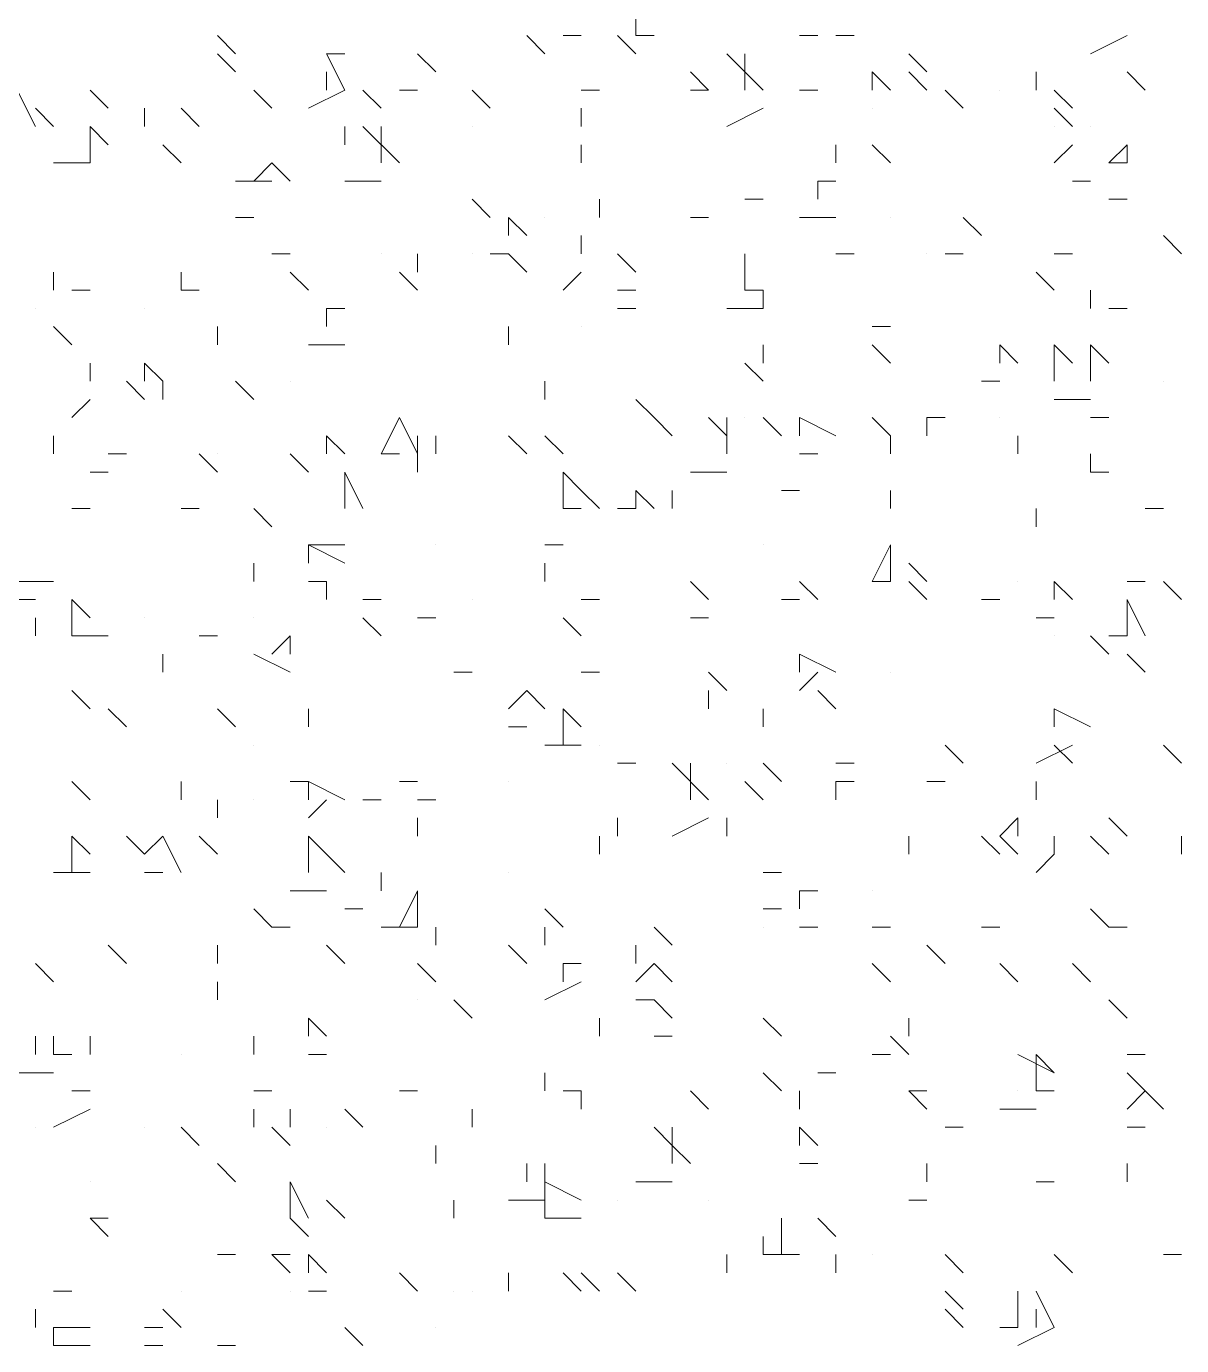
# Model space of a CAD drawing. Header units: millimetres. Extents: x 2928 to 3112, y 1220 to 1280.
# Drawn here: x 3000.4072 to 3000.6188, y 1262.7373 to 1262.9789 of the extents above; entities that cross this region are included whole.
import ezdxf

# ---------------------------------------------------------------- set-up
doc = ezdxf.new("R2010")
doc.units = ezdxf.units.MM

msp = doc.modelspace()

# ---------------------------------------------------------------- linework, layer by layer
at = {"color": 92, "linetype": 'Continuous', "lineweight": 5, "true_color": 0x00b800}
for points in [[(3000.51883, 1262.9806), (3000.51883, 1262.97726), (3000.51883, 1262.97726)], [(3000.4455, 1262.97393), (3000.44216, 1262.97726), (3000.44216, 1262.97726)], [(3000.50216, 1262.97393), (3000.49883, 1262.97726), (3000.49883, 1262.97726)], [(3000.5055, 1262.97726), (3000.50883, 1262.97726), (3000.50883, 1262.97726)], [(3000.5155, 1262.97726), (3000.51883, 1262.97393), (3000.51883, 1262.97393)], [(3000.52216, 1262.97726), (3000.51883, 1262.97726), (3000.51883, 1262.97726)], [(3000.55216, 1262.97726), (3000.54883, 1262.97726), (3000.54883, 1262.97726)], [(3000.55883, 1262.97726), (3000.5555, 1262.97726), (3000.5555, 1262.97726)], [(3000.60216, 1262.97393), (3000.60883, 1262.97726), (3000.60883, 1262.97726)], [(3000.4455, 1262.9706), (3000.44216, 1262.97393), (3000.44216, 1262.97393)], [(3000.46216, 1262.97393), (3000.4655, 1262.96726), (3000.4655, 1262.96726)], [(3000.4655, 1262.97393), (3000.46216, 1262.97393), (3000.46216, 1262.97393)], [(3000.48216, 1262.9706), (3000.47883, 1262.97393), (3000.47883, 1262.97393)], [(3000.5355, 1262.97393), (3000.54216, 1262.96726), (3000.54216, 1262.96726)], [(3000.53883, 1262.97393), (3000.53883, 1262.96726), (3000.53883, 1262.96726)], [(3000.57216, 1262.9706), (3000.56883, 1262.97393), (3000.56883, 1262.97393)], [(3000.46216, 1262.9706), (3000.46216, 1262.96726), (3000.46216, 1262.96726)], [(3000.53216, 1262.96726), (3000.52883, 1262.9706), (3000.52883, 1262.9706)], [(3000.56216, 1262.9706), (3000.5655, 1262.96726), (3000.5655, 1262.96726)], [(3000.56216, 1262.9706), (3000.56216, 1262.96726), (3000.56216, 1262.96726)], [(3000.57216, 1262.96726), (3000.56883, 1262.9706), (3000.56883, 1262.9706)], [(3000.59216, 1262.96726), (3000.59216, 1262.9706), (3000.59216, 1262.9706)], [(3000.61216, 1262.96726), (3000.60883, 1262.9706), (3000.60883, 1262.9706)], [(3000.40549, 1262.96726), (3000.40883, 1262.9606), (3000.40883, 1262.9606)], [(3000.42216, 1262.96393), (3000.41883, 1262.96726), (3000.41883, 1262.96726)], [(3000.45216, 1262.96393), (3000.44883, 1262.96726), (3000.44883, 1262.96726)], [(3000.45883, 1262.96393), (3000.4655, 1262.96726), (3000.4655, 1262.96726)], [(3000.47216, 1262.96393), (3000.46883, 1262.96726), (3000.46883, 1262.96726)], [(3000.47883, 1262.96726), (3000.4755, 1262.96726), (3000.4755, 1262.96726)], [(3000.49216, 1262.96393), (3000.48883, 1262.96726), (3000.48883, 1262.96726)], [(3000.51216, 1262.96726), (3000.50883, 1262.96726), (3000.50883, 1262.96726)], [(3000.53216, 1262.96726), (3000.52883, 1262.96726), (3000.52883, 1262.96726)], [(3000.55216, 1262.96726), (3000.54883, 1262.96726), (3000.54883, 1262.96726)], [(3000.57883, 1262.96393), (3000.5755, 1262.96726), (3000.5755, 1262.96726)], [(3000.59883, 1262.96393), (3000.5955, 1262.96726), (3000.5955, 1262.96726)], [(3000.41216, 1262.9606), (3000.40883, 1262.96393), (3000.40883, 1262.96393)], [(3000.42883, 1262.9606), (3000.42883, 1262.96393), (3000.42883, 1262.96393)], [(3000.43883, 1262.9606), (3000.4355, 1262.96393), (3000.4355, 1262.96393)], [(3000.50883, 1262.9606), (3000.50883, 1262.96393), (3000.50883, 1262.96393)], [(3000.5355, 1262.9606), (3000.54216, 1262.96393), (3000.54216, 1262.96393)], [(3000.5955, 1262.96393), (3000.59883, 1262.9606), (3000.59883, 1262.9606)], [(3000.41883, 1262.9606), (3000.42216, 1262.95726), (3000.42216, 1262.95726)], [(3000.41883, 1262.9606), (3000.41883, 1262.95393), (3000.41883, 1262.95393)], [(3000.4655, 1262.95726), (3000.4655, 1262.9606), (3000.4655, 1262.9606)], [(3000.46883, 1262.9606), (3000.4755, 1262.95393), (3000.4755, 1262.95393)], [(3000.47216, 1262.9606), (3000.47216, 1262.95393), (3000.47216, 1262.95393)], [(3000.4355, 1262.95393), (3000.43216, 1262.95726), (3000.43216, 1262.95726)], [(3000.50883, 1262.95393), (3000.50883, 1262.95726), (3000.50883, 1262.95726)], [(3000.5555, 1262.95393), (3000.5555, 1262.95726), (3000.5555, 1262.95726)], [(3000.5655, 1262.95393), (3000.56216, 1262.95726), (3000.56216, 1262.95726)], [(3000.5955, 1262.95393), (3000.59883, 1262.95726), (3000.59883, 1262.95726)], [(3000.60883, 1262.95726), (3000.6055, 1262.95393), (3000.6055, 1262.95393)], [(3000.60883, 1262.95726), (3000.60883, 1262.95393), (3000.60883, 1262.95393)], [(3000.41549, 1262.95393), (3000.41216, 1262.95393), (3000.41216, 1262.95393)], [(3000.41549, 1262.95393), (3000.41883, 1262.95393), (3000.41883, 1262.95393)], [(3000.45216, 1262.95393), (3000.44883, 1262.9506), (3000.44883, 1262.9506)], [(3000.45216, 1262.95393), (3000.4555, 1262.9506), (3000.4555, 1262.9506)], [(3000.6055, 1262.95393), (3000.60883, 1262.95393), (3000.60883, 1262.95393)], [(3000.44883, 1262.9506), (3000.4455, 1262.9506), (3000.4455, 1262.9506)], [(3000.44883, 1262.9506), (3000.45216, 1262.9506), (3000.45216, 1262.9506)], [(3000.4655, 1262.9506), (3000.47216, 1262.9506), (3000.47216, 1262.9506)], [(3000.55216, 1262.9506), (3000.5555, 1262.9506), (3000.5555, 1262.9506)], [(3000.55216, 1262.9506), (3000.55216, 1262.94726), (3000.55216, 1262.94726)], [(3000.60216, 1262.9506), (3000.59883, 1262.9506), (3000.59883, 1262.9506)], [(3000.49216, 1262.94393), (3000.48883, 1262.94726), (3000.48883, 1262.94726)], [(3000.51216, 1262.94393), (3000.51216, 1262.94726), (3000.51216, 1262.94726)], [(3000.54216, 1262.94726), (3000.53883, 1262.94726), (3000.53883, 1262.94726)], [(3000.60883, 1262.94726), (3000.6055, 1262.94726), (3000.6055, 1262.94726)], [(3000.44883, 1262.94393), (3000.4455, 1262.94393), (3000.4455, 1262.94393)], [(3000.4955, 1262.94393), (3000.49883, 1262.9406), (3000.49883, 1262.9406)], [(3000.4955, 1262.94393), (3000.4955, 1262.9406), (3000.4955, 1262.9406)], [(3000.53216, 1262.94393), (3000.52883, 1262.94393), (3000.52883, 1262.94393)], [(3000.54883, 1262.94393), (3000.5555, 1262.94393), (3000.5555, 1262.94393)], [(3000.58216, 1262.9406), (3000.57883, 1262.94393), (3000.57883, 1262.94393)], [(3000.50883, 1262.9406), (3000.50883, 1262.93726), (3000.50883, 1262.93726)], [(3000.61883, 1262.93726), (3000.6155, 1262.9406), (3000.6155, 1262.9406)], [(3000.4555, 1262.93726), (3000.45216, 1262.93726), (3000.45216, 1262.93726)], [(3000.47883, 1262.93393), (3000.47883, 1262.93726), (3000.47883, 1262.93726)], [(3000.49216, 1262.93726), (3000.4955, 1262.93726), (3000.4955, 1262.93726)], [(3000.49883, 1262.93393), (3000.4955, 1262.93726), (3000.4955, 1262.93726)], [(3000.51883, 1262.93393), (3000.5155, 1262.93726), (3000.5155, 1262.93726)], [(3000.53883, 1262.93393), (3000.53883, 1262.93726), (3000.53883, 1262.93726)], [(3000.55883, 1262.93726), (3000.5555, 1262.93726), (3000.5555, 1262.93726)], [(3000.57883, 1262.93726), (3000.5755, 1262.93726), (3000.5755, 1262.93726)], [(3000.59883, 1262.93726), (3000.5955, 1262.93726), (3000.5955, 1262.93726)], [(3000.41216, 1262.9306), (3000.41216, 1262.93393), (3000.41216, 1262.93393)], [(3000.4355, 1262.9306), (3000.4355, 1262.93393), (3000.4355, 1262.93393)], [(3000.45883, 1262.9306), (3000.4555, 1262.93393), (3000.4555, 1262.93393)], [(3000.47883, 1262.9306), (3000.4755, 1262.93393), (3000.4755, 1262.93393)], [(3000.5055, 1262.9306), (3000.50883, 1262.93393), (3000.50883, 1262.93393)], [(3000.53883, 1262.9306), (3000.53883, 1262.93393), (3000.53883, 1262.93393)], [(3000.5955, 1262.9306), (3000.59216, 1262.93393), (3000.59216, 1262.93393)], [(3000.41883, 1262.9306), (3000.41549, 1262.9306), (3000.41549, 1262.9306)], [(3000.43883, 1262.9306), (3000.4355, 1262.9306), (3000.4355, 1262.9306)], [(3000.51883, 1262.9306), (3000.5155, 1262.9306), (3000.5155, 1262.9306)], [(3000.54216, 1262.9306), (3000.53883, 1262.9306), (3000.53883, 1262.9306)], [(3000.54216, 1262.9306), (3000.54216, 1262.92726), (3000.54216, 1262.92726)], [(3000.60216, 1262.92726), (3000.60216, 1262.9306), (3000.60216, 1262.9306)], [(3000.46216, 1262.92726), (3000.4655, 1262.92726), (3000.4655, 1262.92726)], [(3000.46216, 1262.92726), (3000.46216, 1262.92393), (3000.46216, 1262.92393)], [(3000.51883, 1262.92726), (3000.5155, 1262.92726), (3000.5155, 1262.92726)], [(3000.5355, 1262.92726), (3000.54216, 1262.92726), (3000.54216, 1262.92726)], [(3000.60883, 1262.92726), (3000.6055, 1262.92726), (3000.6055, 1262.92726)], [(3000.41549, 1262.9206), (3000.41216, 1262.92393), (3000.41216, 1262.92393)], [(3000.44216, 1262.9206), (3000.44216, 1262.92393), (3000.44216, 1262.92393)], [(3000.4955, 1262.9206), (3000.4955, 1262.92393), (3000.4955, 1262.92393)], [(3000.5655, 1262.92393), (3000.56216, 1262.92393), (3000.56216, 1262.92393)], [(3000.45883, 1262.9206), (3000.4655, 1262.9206), (3000.4655, 1262.9206)], [(3000.54216, 1262.91726), (3000.54216, 1262.9206), (3000.54216, 1262.9206)], [(3000.5655, 1262.91726), (3000.56216, 1262.9206), (3000.56216, 1262.9206)], [(3000.5855, 1262.9206), (3000.58883, 1262.91726), (3000.58883, 1262.91726)], [(3000.5855, 1262.9206), (3000.5855, 1262.91726), (3000.5855, 1262.91726)], [(3000.5955, 1262.9206), (3000.59883, 1262.91726), (3000.59883, 1262.91726)], [(3000.5955, 1262.9206), (3000.5955, 1262.91393), (3000.5955, 1262.91393)], [(3000.60216, 1262.9206), (3000.6055, 1262.91726), (3000.6055, 1262.91726)], [(3000.60216, 1262.9206), (3000.60216, 1262.91393), (3000.60216, 1262.91393)], [(3000.41883, 1262.91726), (3000.41883, 1262.91393), (3000.41883, 1262.91393)], [(3000.42883, 1262.91726), (3000.43216, 1262.91393), (3000.43216, 1262.91393)], [(3000.42883, 1262.91726), (3000.42883, 1262.91393), (3000.42883, 1262.91393)], [(3000.54216, 1262.91393), (3000.53883, 1262.91726), (3000.53883, 1262.91726)], [(3000.42549, 1262.91393), (3000.42883, 1262.9106), (3000.42883, 1262.9106)], [(3000.43216, 1262.9106), (3000.43216, 1262.91393), (3000.43216, 1262.91393)], [(3000.44883, 1262.9106), (3000.4455, 1262.91393), (3000.4455, 1262.91393)], [(3000.50216, 1262.9106), (3000.50216, 1262.91393), (3000.50216, 1262.91393)], [(3000.58216, 1262.91393), (3000.5855, 1262.91393), (3000.5855, 1262.91393)], [(3000.41549, 1262.90726), (3000.41883, 1262.9106), (3000.41883, 1262.9106)], [(3000.52216, 1262.90726), (3000.51883, 1262.9106), (3000.51883, 1262.9106)], [(3000.5955, 1262.9106), (3000.60216, 1262.9106), (3000.60216, 1262.9106)], [(3000.4755, 1262.90726), (3000.47216, 1262.9006), (3000.47216, 1262.9006)], [(3000.4755, 1262.90726), (3000.47883, 1262.9006), (3000.47883, 1262.9006)], [(3000.5255, 1262.90393), (3000.52216, 1262.90726), (3000.52216, 1262.90726)], [(3000.53216, 1262.90726), (3000.5355, 1262.90393), (3000.5355, 1262.90393)], [(3000.5355, 1262.90726), (3000.5355, 1262.9006), (3000.5355, 1262.9006)], [(3000.5455, 1262.90393), (3000.54216, 1262.90726), (3000.54216, 1262.90726)], [(3000.54883, 1262.90726), (3000.5555, 1262.90393), (3000.5555, 1262.90393)], [(3000.54883, 1262.90726), (3000.54883, 1262.90393), (3000.54883, 1262.90393)], [(3000.5655, 1262.90393), (3000.56216, 1262.90726), (3000.56216, 1262.90726)], [(3000.57216, 1262.90393), (3000.57216, 1262.90726), (3000.57216, 1262.90726)], [(3000.5755, 1262.90726), (3000.57216, 1262.90726), (3000.57216, 1262.90726)], [(3000.6055, 1262.90726), (3000.60216, 1262.90726), (3000.60216, 1262.90726)], [(3000.41216, 1262.9006), (3000.41216, 1262.90393), (3000.41216, 1262.90393)], [(3000.4655, 1262.9006), (3000.46216, 1262.90393), (3000.46216, 1262.90393)], [(3000.46216, 1262.9006), (3000.46216, 1262.90393), (3000.46216, 1262.90393)], [(3000.47883, 1262.9006), (3000.47883, 1262.90393), (3000.47883, 1262.90393)], [(3000.48216, 1262.9006), (3000.48216, 1262.90393), (3000.48216, 1262.90393)], [(3000.49883, 1262.9006), (3000.4955, 1262.90393), (3000.4955, 1262.90393)], [(3000.5055, 1262.9006), (3000.50216, 1262.90393), (3000.50216, 1262.90393)], [(3000.5655, 1262.9006), (3000.5655, 1262.90393), (3000.5655, 1262.90393)], [(3000.58883, 1262.9006), (3000.58883, 1262.90393), (3000.58883, 1262.90393)], [(3000.42549, 1262.9006), (3000.42216, 1262.9006), (3000.42216, 1262.9006)], [(3000.44216, 1262.89726), (3000.43883, 1262.9006), (3000.43883, 1262.9006)], [(3000.45883, 1262.89726), (3000.4555, 1262.9006), (3000.4555, 1262.9006)], [(3000.47216, 1262.9006), (3000.4755, 1262.9006), (3000.4755, 1262.9006)], [(3000.47883, 1262.89726), (3000.47883, 1262.9006), (3000.47883, 1262.9006)], [(3000.54883, 1262.9006), (3000.55216, 1262.9006), (3000.55216, 1262.9006)], [(3000.60216, 1262.89726), (3000.60216, 1262.9006), (3000.60216, 1262.9006)], [(3000.42216, 1262.89726), (3000.41883, 1262.89726), (3000.41883, 1262.89726)], [(3000.4655, 1262.89726), (3000.46883, 1262.8906), (3000.46883, 1262.8906)], [(3000.4655, 1262.89726), (3000.4655, 1262.8906), (3000.4655, 1262.8906)], [(3000.5055, 1262.89726), (3000.50883, 1262.89393), (3000.50883, 1262.89393)], [(3000.5055, 1262.89726), (3000.5055, 1262.8906), (3000.5055, 1262.8906)], [(3000.52883, 1262.89726), (3000.5355, 1262.89726), (3000.5355, 1262.89726)], [(3000.6055, 1262.89726), (3000.60216, 1262.89726), (3000.60216, 1262.89726)], [(3000.51216, 1262.8906), (3000.50883, 1262.89393), (3000.50883, 1262.89393)], [(3000.51883, 1262.89393), (3000.52216, 1262.8906), (3000.52216, 1262.8906)], [(3000.51883, 1262.89393), (3000.51883, 1262.8906), (3000.51883, 1262.8906)], [(3000.5255, 1262.8906), (3000.5255, 1262.89393), (3000.5255, 1262.89393)], [(3000.54883, 1262.89393), (3000.5455, 1262.89393), (3000.5455, 1262.89393)], [(3000.5655, 1262.8906), (3000.5655, 1262.89393), (3000.5655, 1262.89393)], [(3000.41883, 1262.8906), (3000.41549, 1262.8906), (3000.41549, 1262.8906)], [(3000.43883, 1262.8906), (3000.4355, 1262.8906), (3000.4355, 1262.8906)], [(3000.45216, 1262.88726), (3000.44883, 1262.8906), (3000.44883, 1262.8906)], [(3000.5055, 1262.8906), (3000.50883, 1262.8906), (3000.50883, 1262.8906)], [(3000.5155, 1262.8906), (3000.51883, 1262.8906), (3000.51883, 1262.8906)], [(3000.59216, 1262.88726), (3000.59216, 1262.8906), (3000.59216, 1262.8906)], [(3000.6155, 1262.8906), (3000.61216, 1262.8906), (3000.61216, 1262.8906)], [(3000.45883, 1262.88393), (3000.4655, 1262.8806), (3000.4655, 1262.8806)], [(3000.45883, 1262.88393), (3000.45883, 1262.8806), (3000.45883, 1262.8806)], [(3000.45883, 1262.88393), (3000.4655, 1262.88393), (3000.4655, 1262.88393)], [(3000.5055, 1262.88393), (3000.50216, 1262.88393), (3000.50216, 1262.88393)], [(3000.5655, 1262.88393), (3000.56216, 1262.87726), (3000.56216, 1262.87726)], [(3000.5655, 1262.88393), (3000.5655, 1262.87726), (3000.5655, 1262.87726)], [(3000.44883, 1262.87726), (3000.44883, 1262.8806), (3000.44883, 1262.8806)], [(3000.50216, 1262.87726), (3000.50216, 1262.8806), (3000.50216, 1262.8806)], [(3000.57216, 1262.87726), (3000.56883, 1262.8806), (3000.56883, 1262.8806)], [(3000.40883, 1262.87726), (3000.40549, 1262.87726), (3000.40549, 1262.87726)], [(3000.40883, 1262.87726), (3000.41216, 1262.87726), (3000.41216, 1262.87726)], [(3000.45883, 1262.87726), (3000.46216, 1262.87726), (3000.46216, 1262.87726)], [(3000.46216, 1262.87393), (3000.46216, 1262.87726), (3000.46216, 1262.87726)], [(3000.53216, 1262.87393), (3000.52883, 1262.87726), (3000.52883, 1262.87726)], [(3000.55216, 1262.87393), (3000.54883, 1262.87726), (3000.54883, 1262.87726)], [(3000.56216, 1262.87726), (3000.5655, 1262.87726), (3000.5655, 1262.87726)], [(3000.57216, 1262.87393), (3000.56883, 1262.87726), (3000.56883, 1262.87726)], [(3000.5955, 1262.87726), (3000.59883, 1262.87393), (3000.59883, 1262.87393)], [(3000.5955, 1262.87726), (3000.5955, 1262.87393), (3000.5955, 1262.87393)], [(3000.61216, 1262.87726), (3000.60883, 1262.87726), (3000.60883, 1262.87726)], [(3000.61883, 1262.87393), (3000.6155, 1262.87726), (3000.6155, 1262.87726)], [(3000.40549, 1262.87393), (3000.40883, 1262.87393), (3000.40883, 1262.87393)], [(3000.41549, 1262.87393), (3000.41883, 1262.8706), (3000.41883, 1262.8706)], [(3000.41549, 1262.87393), (3000.41549, 1262.86726), (3000.41549, 1262.86726)], [(3000.47216, 1262.87393), (3000.46883, 1262.87393), (3000.46883, 1262.87393)], [(3000.51216, 1262.87393), (3000.50883, 1262.87393), (3000.50883, 1262.87393)], [(3000.54883, 1262.87393), (3000.5455, 1262.87393), (3000.5455, 1262.87393)], [(3000.5855, 1262.87393), (3000.58216, 1262.87393), (3000.58216, 1262.87393)], [(3000.60883, 1262.87393), (3000.61216, 1262.86726), (3000.61216, 1262.86726)], [(3000.60883, 1262.87393), (3000.60883, 1262.86726), (3000.60883, 1262.86726)], [(3000.40883, 1262.86726), (3000.40883, 1262.8706), (3000.40883, 1262.8706)], [(3000.47216, 1262.86726), (3000.46883, 1262.8706), (3000.46883, 1262.8706)], [(3000.48216, 1262.8706), (3000.47883, 1262.8706), (3000.47883, 1262.8706)], [(3000.50883, 1262.86726), (3000.5055, 1262.8706), (3000.5055, 1262.8706)], [(3000.50883, 1262.86726), (3000.5055, 1262.8706), (3000.5055, 1262.8706)], [(3000.53216, 1262.8706), (3000.52883, 1262.8706), (3000.52883, 1262.8706)], [(3000.59216, 1262.8706), (3000.5955, 1262.8706), (3000.5955, 1262.8706)], [(3000.41549, 1262.86726), (3000.41883, 1262.86726), (3000.41883, 1262.86726)], [(3000.42216, 1262.86726), (3000.41883, 1262.86726), (3000.41883, 1262.86726)], [(3000.44216, 1262.86726), (3000.43883, 1262.86726), (3000.43883, 1262.86726)], [(3000.4555, 1262.86726), (3000.45216, 1262.86393), (3000.45216, 1262.86393)], [(3000.4555, 1262.86726), (3000.4555, 1262.86393), (3000.4555, 1262.86393)], [(3000.6055, 1262.86393), (3000.60216, 1262.86726), (3000.60216, 1262.86726)], [(3000.6055, 1262.86726), (3000.60883, 1262.86726), (3000.60883, 1262.86726)], [(3000.43216, 1262.8606), (3000.43216, 1262.86393), (3000.43216, 1262.86393)], [(3000.44883, 1262.86393), (3000.4555, 1262.8606), (3000.4555, 1262.8606)], [(3000.54883, 1262.86393), (3000.5555, 1262.8606), (3000.5555, 1262.8606)], [(3000.54883, 1262.86393), (3000.54883, 1262.8606), (3000.54883, 1262.8606)], [(3000.61216, 1262.8606), (3000.60883, 1262.86393), (3000.60883, 1262.86393)], [(3000.48883, 1262.8606), (3000.4855, 1262.8606), (3000.4855, 1262.8606)], [(3000.51216, 1262.8606), (3000.50883, 1262.8606), (3000.50883, 1262.8606)], [(3000.5355, 1262.85726), (3000.53216, 1262.8606), (3000.53216, 1262.8606)], [(3000.54883, 1262.85726), (3000.55216, 1262.8606), (3000.55216, 1262.8606)], [(3000.41883, 1262.85393), (3000.41549, 1262.85726), (3000.41549, 1262.85726)], [(3000.49883, 1262.85726), (3000.4955, 1262.85393), (3000.4955, 1262.85393)], [(3000.49883, 1262.85726), (3000.50216, 1262.85393), (3000.50216, 1262.85393)], [(3000.53216, 1262.85393), (3000.53216, 1262.85726), (3000.53216, 1262.85726)], [(3000.5555, 1262.85393), (3000.55216, 1262.85726), (3000.55216, 1262.85726)], [(3000.42549, 1262.8506), (3000.42216, 1262.85393), (3000.42216, 1262.85393)], [(3000.4455, 1262.8506), (3000.44216, 1262.85393), (3000.44216, 1262.85393)], [(3000.45883, 1262.8506), (3000.45883, 1262.85393), (3000.45883, 1262.85393)], [(3000.5055, 1262.85393), (3000.50883, 1262.8506), (3000.50883, 1262.8506)], [(3000.5055, 1262.85393), (3000.5055, 1262.84726), (3000.5055, 1262.84726)], [(3000.54216, 1262.8506), (3000.54216, 1262.85393), (3000.54216, 1262.85393)], [(3000.5955, 1262.85393), (3000.60216, 1262.8506), (3000.60216, 1262.8506)], [(3000.5955, 1262.85393), (3000.5955, 1262.8506), (3000.5955, 1262.8506)], [(3000.4955, 1262.8506), (3000.49883, 1262.8506), (3000.49883, 1262.8506)], [(3000.50216, 1262.84726), (3000.50883, 1262.84726), (3000.50883, 1262.84726)], [(3000.5055, 1262.84726), (3000.50216, 1262.84726), (3000.50216, 1262.84726)], [(3000.57883, 1262.84393), (3000.5755, 1262.84726), (3000.5755, 1262.84726)], [(3000.59216, 1262.84393), (3000.59883, 1262.84726), (3000.59883, 1262.84726)], [(3000.59883, 1262.84393), (3000.5955, 1262.84726), (3000.5955, 1262.84726)], [(3000.61883, 1262.84393), (3000.6155, 1262.84726), (3000.6155, 1262.84726)], [(3000.51883, 1262.84393), (3000.5155, 1262.84393), (3000.5155, 1262.84393)], [(3000.5255, 1262.84393), (3000.53216, 1262.83726), (3000.53216, 1262.83726)], [(3000.52883, 1262.84393), (3000.52883, 1262.83726), (3000.52883, 1262.83726)], [(3000.54216, 1262.84393), (3000.5455, 1262.8406), (3000.5455, 1262.8406)], [(3000.55883, 1262.84393), (3000.5555, 1262.84393), (3000.5555, 1262.84393)], [(3000.41883, 1262.83726), (3000.41549, 1262.8406), (3000.41549, 1262.8406)], [(3000.4355, 1262.83726), (3000.4355, 1262.8406), (3000.4355, 1262.8406)], [(3000.45883, 1262.8406), (3000.4555, 1262.8406), (3000.4555, 1262.8406)], [(3000.45883, 1262.8406), (3000.4655, 1262.83726), (3000.4655, 1262.83726)], [(3000.45883, 1262.8406), (3000.45883, 1262.83726), (3000.45883, 1262.83726)], [(3000.47883, 1262.8406), (3000.4755, 1262.8406), (3000.4755, 1262.8406)], [(3000.53883, 1262.8406), (3000.54216, 1262.83726), (3000.54216, 1262.83726)], [(3000.55883, 1262.8406), (3000.5555, 1262.8406), (3000.5555, 1262.8406)], [(3000.5555, 1262.83726), (3000.5555, 1262.8406), (3000.5555, 1262.8406)], [(3000.5755, 1262.8406), (3000.57216, 1262.8406), (3000.57216, 1262.8406)], [(3000.59216, 1262.83726), (3000.59216, 1262.8406), (3000.59216, 1262.8406)], [(3000.44216, 1262.83393), (3000.44216, 1262.83726), (3000.44216, 1262.83726)], [(3000.45883, 1262.83393), (3000.46216, 1262.83726), (3000.46216, 1262.83726)], [(3000.47216, 1262.83726), (3000.46883, 1262.83726), (3000.46883, 1262.83726)], [(3000.48216, 1262.83726), (3000.47883, 1262.83726), (3000.47883, 1262.83726)], [(3000.47883, 1262.8306), (3000.47883, 1262.83393), (3000.47883, 1262.83393)], [(3000.5155, 1262.8306), (3000.5155, 1262.83393), (3000.5155, 1262.83393)], [(3000.5255, 1262.8306), (3000.53216, 1262.83393), (3000.53216, 1262.83393)], [(3000.5355, 1262.8306), (3000.5355, 1262.83393), (3000.5355, 1262.83393)], [(3000.58883, 1262.83393), (3000.5855, 1262.8306), (3000.5855, 1262.8306)], [(3000.58883, 1262.83393), (3000.58883, 1262.8306), (3000.58883, 1262.8306)], [(3000.60883, 1262.8306), (3000.6055, 1262.83393), (3000.6055, 1262.83393)], [(3000.41549, 1262.8306), (3000.41883, 1262.82726), (3000.41883, 1262.82726)], [(3000.41549, 1262.8306), (3000.41549, 1262.82393), (3000.41549, 1262.82393)], [(3000.42883, 1262.82726), (3000.42549, 1262.8306), (3000.42549, 1262.8306)], [(3000.43216, 1262.8306), (3000.42883, 1262.82726), (3000.42883, 1262.82726)], [(3000.43216, 1262.8306), (3000.4355, 1262.82393), (3000.4355, 1262.82393)], [(3000.44216, 1262.82726), (3000.43883, 1262.8306), (3000.43883, 1262.8306)], [(3000.45883, 1262.8306), (3000.4655, 1262.82393), (3000.4655, 1262.82393)], [(3000.45883, 1262.8306), (3000.45883, 1262.82393), (3000.45883, 1262.82393)], [(3000.51216, 1262.82726), (3000.51216, 1262.8306), (3000.51216, 1262.8306)], [(3000.56883, 1262.82726), (3000.56883, 1262.8306), (3000.56883, 1262.8306)], [(3000.5855, 1262.82726), (3000.58216, 1262.8306), (3000.58216, 1262.8306)], [(3000.5855, 1262.8306), (3000.58883, 1262.82726), (3000.58883, 1262.82726)], [(3000.5955, 1262.8306), (3000.5955, 1262.82726), (3000.5955, 1262.82726)], [(3000.6055, 1262.82726), (3000.60216, 1262.8306), (3000.60216, 1262.8306)], [(3000.61883, 1262.82726), (3000.61883, 1262.8306), (3000.61883, 1262.8306)], [(3000.59216, 1262.82393), (3000.5955, 1262.82726), (3000.5955, 1262.82726)], [(3000.41216, 1262.82393), (3000.41883, 1262.82393), (3000.41883, 1262.82393)], [(3000.42883, 1262.82393), (3000.43216, 1262.82393), (3000.43216, 1262.82393)], [(3000.47216, 1262.8206), (3000.47216, 1262.82393), (3000.47216, 1262.82393)], [(3000.5455, 1262.82393), (3000.54216, 1262.82393), (3000.54216, 1262.82393)], [(3000.4555, 1262.8206), (3000.46216, 1262.8206), (3000.46216, 1262.8206)], [(3000.47883, 1262.8206), (3000.4755, 1262.81393), (3000.4755, 1262.81393)], [(3000.47883, 1262.8206), (3000.47883, 1262.81393), (3000.47883, 1262.81393)], [(3000.54883, 1262.8206), (3000.55216, 1262.8206), (3000.55216, 1262.8206)], [(3000.54883, 1262.8206), (3000.54883, 1262.81726), (3000.54883, 1262.81726)], [(3000.45216, 1262.81393), (3000.44883, 1262.81726), (3000.44883, 1262.81726)], [(3000.46883, 1262.81726), (3000.4655, 1262.81726), (3000.4655, 1262.81726)], [(3000.5055, 1262.81393), (3000.50216, 1262.81726), (3000.50216, 1262.81726)], [(3000.5455, 1262.81726), (3000.54216, 1262.81726), (3000.54216, 1262.81726)], [(3000.6055, 1262.81393), (3000.60216, 1262.81726), (3000.60216, 1262.81726)], [(3000.4555, 1262.81393), (3000.45216, 1262.81393), (3000.45216, 1262.81393)], [(3000.47216, 1262.81393), (3000.47883, 1262.81393), (3000.47883, 1262.81393)], [(3000.48216, 1262.8106), (3000.48216, 1262.81393), (3000.48216, 1262.81393)], [(3000.50216, 1262.8106), (3000.50216, 1262.81393), (3000.50216, 1262.81393)], [(3000.5255, 1262.8106), (3000.52216, 1262.81393), (3000.52216, 1262.81393)], [(3000.54883, 1262.81393), (3000.55216, 1262.81393), (3000.55216, 1262.81393)], [(3000.5655, 1262.81393), (3000.56216, 1262.81393), (3000.56216, 1262.81393)], [(3000.5855, 1262.81393), (3000.58216, 1262.81393), (3000.58216, 1262.81393)], [(3000.60883, 1262.81393), (3000.6055, 1262.81393), (3000.6055, 1262.81393)], [(3000.42549, 1262.80726), (3000.42216, 1262.8106), (3000.42216, 1262.8106)], [(3000.44216, 1262.80726), (3000.44216, 1262.8106), (3000.44216, 1262.8106)], [(3000.4655, 1262.80726), (3000.46216, 1262.8106), (3000.46216, 1262.8106)], [(3000.49883, 1262.80726), (3000.4955, 1262.8106), (3000.4955, 1262.8106)], [(3000.51883, 1262.80726), (3000.51883, 1262.8106), (3000.51883, 1262.8106)], [(3000.5755, 1262.80726), (3000.57216, 1262.8106), (3000.57216, 1262.8106)], [(3000.41216, 1262.80393), (3000.40883, 1262.80726), (3000.40883, 1262.80726)], [(3000.48216, 1262.80393), (3000.47883, 1262.80726), (3000.47883, 1262.80726)], [(3000.5055, 1262.80726), (3000.50883, 1262.80726), (3000.50883, 1262.80726)], [(3000.5055, 1262.80726), (3000.5055, 1262.80393), (3000.5055, 1262.80393)], [(3000.52216, 1262.80726), (3000.51883, 1262.80393), (3000.51883, 1262.80393)], [(3000.52216, 1262.80726), (3000.5255, 1262.80393), (3000.5255, 1262.80393)], [(3000.5655, 1262.80393), (3000.56216, 1262.80726), (3000.56216, 1262.80726)], [(3000.58883, 1262.80393), (3000.5855, 1262.80726), (3000.5855, 1262.80726)], [(3000.60216, 1262.80393), (3000.59883, 1262.80726), (3000.59883, 1262.80726)], [(3000.44216, 1262.8006), (3000.44216, 1262.80393), (3000.44216, 1262.80393)], [(3000.50216, 1262.8006), (3000.50883, 1262.80393), (3000.50883, 1262.80393)], [(3000.48883, 1262.79726), (3000.4855, 1262.8006), (3000.4855, 1262.8006)], [(3000.51883, 1262.8006), (3000.52216, 1262.8006), (3000.52216, 1262.8006)], [(3000.5255, 1262.79726), (3000.52216, 1262.8006), (3000.52216, 1262.8006)], [(3000.60883, 1262.79726), (3000.6055, 1262.8006), (3000.6055, 1262.8006)], [(3000.45883, 1262.79726), (3000.46216, 1262.79393), (3000.46216, 1262.79393)], [(3000.45883, 1262.79726), (3000.45883, 1262.79393), (3000.45883, 1262.79393)], [(3000.51216, 1262.79393), (3000.51216, 1262.79726), (3000.51216, 1262.79726)], [(3000.5455, 1262.79393), (3000.54216, 1262.79726), (3000.54216, 1262.79726)], [(3000.56883, 1262.79393), (3000.56883, 1262.79726), (3000.56883, 1262.79726)], [(3000.40883, 1262.79393), (3000.40883, 1262.7906), (3000.40883, 1262.7906)], [(3000.41216, 1262.79393), (3000.41216, 1262.7906), (3000.41216, 1262.7906)], [(3000.41216, 1262.7906), (3000.41216, 1262.79393), (3000.41216, 1262.79393)], [(3000.41883, 1262.7906), (3000.41883, 1262.79393), (3000.41883, 1262.79393)], [(3000.44883, 1262.7906), (3000.44883, 1262.79393), (3000.44883, 1262.79393)], [(3000.5255, 1262.79393), (3000.52216, 1262.79393), (3000.52216, 1262.79393)], [(3000.5655, 1262.79393), (3000.56883, 1262.7906), (3000.56883, 1262.7906)], [(3000.41549, 1262.7906), (3000.41216, 1262.7906), (3000.41216, 1262.7906)], [(3000.45883, 1262.7906), (3000.46216, 1262.7906), (3000.46216, 1262.7906)], [(3000.56216, 1262.7906), (3000.5655, 1262.7906), (3000.5655, 1262.7906)], [(3000.58883, 1262.7906), (3000.5955, 1262.78726), (3000.5955, 1262.78726)], [(3000.59216, 1262.7906), (3000.5955, 1262.78726), (3000.5955, 1262.78726)], [(3000.59216, 1262.7906), (3000.59216, 1262.78393), (3000.59216, 1262.78393)], [(3000.59216, 1262.7906), (3000.59216, 1262.78393), (3000.59216, 1262.78393)], [(3000.61216, 1262.7906), (3000.60883, 1262.7906), (3000.60883, 1262.7906)], [(3000.40549, 1262.78726), (3000.41216, 1262.78726), (3000.41216, 1262.78726)], [(3000.50216, 1262.78393), (3000.50216, 1262.78726), (3000.50216, 1262.78726)], [(3000.5455, 1262.78393), (3000.54216, 1262.78726), (3000.54216, 1262.78726)], [(3000.5555, 1262.78726), (3000.55216, 1262.78726), (3000.55216, 1262.78726)], [(3000.61216, 1262.78393), (3000.60883, 1262.78726), (3000.60883, 1262.78726)], [(3000.41549, 1262.78393), (3000.41883, 1262.78393), (3000.41883, 1262.78393)], [(3000.45216, 1262.78393), (3000.44883, 1262.78393), (3000.44883, 1262.78393)], [(3000.47883, 1262.78393), (3000.4755, 1262.78393), (3000.4755, 1262.78393)], [(3000.50883, 1262.78393), (3000.5055, 1262.78393), (3000.5055, 1262.78393)], [(3000.50883, 1262.7806), (3000.50883, 1262.78393), (3000.50883, 1262.78393)], [(3000.53216, 1262.7806), (3000.52883, 1262.78393), (3000.52883, 1262.78393)], [(3000.54883, 1262.7806), (3000.54883, 1262.78393), (3000.54883, 1262.78393)], [(3000.57216, 1262.78393), (3000.56883, 1262.78393), (3000.56883, 1262.78393)], [(3000.57216, 1262.7806), (3000.56883, 1262.78393), (3000.56883, 1262.78393)], [(3000.59216, 1262.78393), (3000.5955, 1262.78393), (3000.5955, 1262.78393)], [(3000.61216, 1262.78393), (3000.60883, 1262.7806), (3000.60883, 1262.7806)], [(3000.61216, 1262.78393), (3000.6155, 1262.7806), (3000.6155, 1262.7806)], [(3000.41216, 1262.77726), (3000.41883, 1262.7806), (3000.41883, 1262.7806)], [(3000.44883, 1262.77726), (3000.44883, 1262.7806), (3000.44883, 1262.7806)], [(3000.4555, 1262.7806), (3000.4555, 1262.77726), (3000.4555, 1262.77726)], [(3000.4555, 1262.7806), (3000.4555, 1262.77726), (3000.4555, 1262.77726)], [(3000.46883, 1262.77726), (3000.4655, 1262.7806), (3000.4655, 1262.7806)], [(3000.48883, 1262.77726), (3000.48883, 1262.7806), (3000.48883, 1262.7806)], [(3000.5855, 1262.7806), (3000.59216, 1262.7806), (3000.59216, 1262.7806)], [(3000.43883, 1262.77393), (3000.4355, 1262.77726), (3000.4355, 1262.77726)], [(3000.45216, 1262.77726), (3000.4555, 1262.77393), (3000.4555, 1262.77393)], [(3000.52216, 1262.77726), (3000.5255, 1262.77393), (3000.5255, 1262.77393)], [(3000.5255, 1262.77726), (3000.5255, 1262.7706), (3000.5255, 1262.7706)], [(3000.54883, 1262.77726), (3000.55216, 1262.77393), (3000.55216, 1262.77393)], [(3000.54883, 1262.77726), (3000.54883, 1262.77393), (3000.54883, 1262.77393)], [(3000.57883, 1262.77726), (3000.5755, 1262.77726), (3000.5755, 1262.77726)], [(3000.60883, 1262.77726), (3000.61216, 1262.77726), (3000.61216, 1262.77726)], [(3000.48216, 1262.7706), (3000.48216, 1262.77393), (3000.48216, 1262.77393)], [(3000.52883, 1262.7706), (3000.5255, 1262.77393), (3000.5255, 1262.77393)], [(3000.4455, 1262.76726), (3000.44216, 1262.7706), (3000.44216, 1262.7706)], [(3000.49883, 1262.7706), (3000.49883, 1262.76726), (3000.49883, 1262.76726)], [(3000.50216, 1262.7706), (3000.50216, 1262.76726), (3000.50216, 1262.76726)], [(3000.54883, 1262.7706), (3000.55216, 1262.7706), (3000.55216, 1262.7706)], [(3000.57216, 1262.76726), (3000.57216, 1262.7706), (3000.57216, 1262.7706)], [(3000.60883, 1262.76726), (3000.60883, 1262.7706), (3000.60883, 1262.7706)], [(3000.4555, 1262.76726), (3000.45883, 1262.76059), (3000.45883, 1262.76059)], [(3000.4555, 1262.76726), (3000.4555, 1262.76059), (3000.4555, 1262.76059)], [(3000.50216, 1262.76726), (3000.50883, 1262.76393), (3000.50883, 1262.76393)], [(3000.50216, 1262.76726), (3000.50216, 1262.76059), (3000.50216, 1262.76059)], [(3000.51883, 1262.76726), (3000.5255, 1262.76726), (3000.5255, 1262.76726)], [(3000.5955, 1262.76726), (3000.59216, 1262.76726), (3000.59216, 1262.76726)], [(3000.4655, 1262.76059), (3000.46216, 1262.76393), (3000.46216, 1262.76393)], [(3000.4855, 1262.76059), (3000.4855, 1262.76393), (3000.4855, 1262.76393)], [(3000.4955, 1262.76393), (3000.50216, 1262.76393), (3000.50216, 1262.76393)], [(3000.57216, 1262.76393), (3000.56883, 1262.76393), (3000.56883, 1262.76393)], [(3000.42216, 1262.76059), (3000.41883, 1262.76059), (3000.41883, 1262.76059)], [(3000.42216, 1262.75726), (3000.41883, 1262.76059), (3000.41883, 1262.76059)], [(3000.45883, 1262.75726), (3000.4555, 1262.76059), (3000.4555, 1262.76059)], [(3000.50216, 1262.76059), (3000.50883, 1262.76059), (3000.50883, 1262.76059)], [(3000.5455, 1262.76059), (3000.5455, 1262.75393), (3000.5455, 1262.75393)], [(3000.5555, 1262.75726), (3000.55216, 1262.76059), (3000.55216, 1262.76059)], [(3000.54216, 1262.75726), (3000.54216, 1262.75393), (3000.54216, 1262.75393)], [(3000.4455, 1262.75393), (3000.44216, 1262.75393), (3000.44216, 1262.75393)], [(3000.45216, 1262.75393), (3000.4555, 1262.75393), (3000.4555, 1262.75393)], [(3000.4555, 1262.75059), (3000.45216, 1262.75393), (3000.45216, 1262.75393)], [(3000.45883, 1262.75393), (3000.46216, 1262.75059), (3000.46216, 1262.75059)], [(3000.45883, 1262.75393), (3000.45883, 1262.75059), (3000.45883, 1262.75059)], [(3000.5355, 1262.75059), (3000.5355, 1262.75393), (3000.5355, 1262.75393)], [(3000.54216, 1262.75393), (3000.5455, 1262.75393), (3000.5455, 1262.75393)], [(3000.54883, 1262.75393), (3000.5455, 1262.75393), (3000.5455, 1262.75393)], [(3000.5555, 1262.75059), (3000.5555, 1262.75393), (3000.5555, 1262.75393)], [(3000.57883, 1262.75059), (3000.5755, 1262.75393), (3000.5755, 1262.75393)], [(3000.59883, 1262.75059), (3000.5955, 1262.75393), (3000.5955, 1262.75393)], [(3000.61883, 1262.75393), (3000.6155, 1262.75393), (3000.6155, 1262.75393)], [(3000.47883, 1262.74726), (3000.4755, 1262.75059), (3000.4755, 1262.75059)], [(3000.4955, 1262.74726), (3000.4955, 1262.75059), (3000.4955, 1262.75059)], [(3000.50883, 1262.74726), (3000.5055, 1262.75059), (3000.5055, 1262.75059)], [(3000.51216, 1262.74726), (3000.50883, 1262.75059), (3000.50883, 1262.75059)], [(3000.51883, 1262.74726), (3000.5155, 1262.75059), (3000.5155, 1262.75059)], [(3000.41549, 1262.74726), (3000.41216, 1262.74726), (3000.41216, 1262.74726)], [(3000.45883, 1262.74726), (3000.46216, 1262.74726), (3000.46216, 1262.74726)], [(3000.57883, 1262.74393), (3000.5755, 1262.74726), (3000.5755, 1262.74726)], [(3000.58883, 1262.74726), (3000.58883, 1262.74059), (3000.58883, 1262.74059)], [(3000.58883, 1262.74726), (3000.58883, 1262.74393), (3000.58883, 1262.74393)], [(3000.59216, 1262.74726), (3000.5955, 1262.74059), (3000.5955, 1262.74059)], [(3000.40883, 1262.74059), (3000.40883, 1262.74393), (3000.40883, 1262.74393)], [(3000.43216, 1262.74393), (3000.4355, 1262.74059), (3000.4355, 1262.74059)], [(3000.57883, 1262.74059), (3000.5755, 1262.74393), (3000.5755, 1262.74393)], [(3000.59216, 1262.74393), (3000.59216, 1262.74059), (3000.59216, 1262.74059)], [(3000.41216, 1262.74059), (3000.41883, 1262.74059), (3000.41883, 1262.74059)], [(3000.41216, 1262.74059), (3000.41216, 1262.73726), (3000.41216, 1262.73726)], [(3000.43216, 1262.74059), (3000.42883, 1262.74059), (3000.42883, 1262.74059)], [(3000.46883, 1262.73726), (3000.4655, 1262.74059), (3000.4655, 1262.74059)], [(3000.5855, 1262.74059), (3000.58883, 1262.74059), (3000.58883, 1262.74059)], [(3000.58883, 1262.73726), (3000.5955, 1262.74059), (3000.5955, 1262.74059)], [(3000.41216, 1262.73726), (3000.41883, 1262.73726), (3000.41883, 1262.73726)], [(3000.42883, 1262.73726), (3000.43216, 1262.73726), (3000.43216, 1262.73726)], [(3000.4455, 1262.73726), (3000.44216, 1262.73726), (3000.44216, 1262.73726)]]:
    msp.add_lwpolyline(points, dxfattribs=at)
for points in [[(3000.44216, 1262.97393), (3000.44216, 1262.97393)], [(3000.5855, 1262.96726), (3000.5855, 1262.96726)], [(3000.56216, 1262.96393), (3000.56216, 1262.96393)], [(3000.48883, 1262.9606), (3000.48883, 1262.9606)], [(3000.5955, 1262.9606), (3000.5955, 1262.9606)], [(3000.60216, 1262.9606), (3000.60216, 1262.9606)], [(3000.50216, 1262.94393), (3000.50216, 1262.94393)], [(3000.5655, 1262.94393), (3000.5655, 1262.94393)], [(3000.47216, 1262.93726), (3000.47216, 1262.93726)], [(3000.48883, 1262.93726), (3000.48883, 1262.93726)], [(3000.50883, 1262.93726), (3000.50883, 1262.93726)], [(3000.57216, 1262.93726), (3000.57216, 1262.93726)], [(3000.40883, 1262.92726), (3000.40883, 1262.92726)], [(3000.42883, 1262.92726), (3000.42883, 1262.92726)], [(3000.50883, 1262.92393), (3000.50883, 1262.92393)], [(3000.41883, 1262.91393), (3000.41883, 1262.91393)], [(3000.4555, 1262.91393), (3000.4555, 1262.91393)], [(3000.5955, 1262.91393), (3000.5955, 1262.91393)], [(3000.6155, 1262.91393), (3000.6155, 1262.91393)], [(3000.53883, 1262.90726), (3000.53883, 1262.90726)], [(3000.5855, 1262.90726), (3000.5855, 1262.90726)], [(3000.44216, 1262.9006), (3000.44216, 1262.9006)], [(3000.48216, 1262.88393), (3000.48216, 1262.88393)], [(3000.54216, 1262.88393), (3000.54216, 1262.88393)], [(3000.58883, 1262.87726), (3000.58883, 1262.87726)], [(3000.48883, 1262.87393), (3000.48883, 1262.87393)], [(3000.57216, 1262.87393), (3000.57216, 1262.87393)], [(3000.42883, 1262.8706), (3000.42883, 1262.8706)], [(3000.44883, 1262.8706), (3000.44883, 1262.8706)], [(3000.5955, 1262.86726), (3000.5955, 1262.86726)], [(3000.5655, 1262.8606), (3000.5655, 1262.8606)], [(3000.44883, 1262.84726), (3000.44883, 1262.84726)], [(3000.51216, 1262.84726), (3000.51216, 1262.84726)], [(3000.5355, 1262.84393), (3000.5355, 1262.84393)], [(3000.54216, 1262.84393), (3000.54216, 1262.84393)], [(3000.57883, 1262.84393), (3000.57883, 1262.84393)], [(3000.4955, 1262.8406), (3000.4955, 1262.8406)], [(3000.44883, 1262.83726), (3000.44883, 1262.83726)], [(3000.5955, 1262.8306), (3000.5955, 1262.8306)], [(3000.41883, 1262.82393), (3000.41883, 1262.82393)], [(3000.4955, 1262.82393), (3000.4955, 1262.82393)], [(3000.56216, 1262.8206), (3000.56216, 1262.8206)], [(3000.54216, 1262.81393), (3000.54216, 1262.81393)], [(3000.47883, 1262.8006), (3000.47883, 1262.8006)], [(3000.5655, 1262.79393), (3000.5655, 1262.79393)], [(3000.4355, 1262.7906), (3000.4355, 1262.7906)], [(3000.41549, 1262.78393), (3000.41549, 1262.78393)], [(3000.54883, 1262.78393), (3000.54883, 1262.78393)], [(3000.58883, 1262.78393), (3000.58883, 1262.78393)], [(3000.40883, 1262.77726), (3000.40883, 1262.77726)], [(3000.42883, 1262.77726), (3000.42883, 1262.77726)], [(3000.46216, 1262.77726), (3000.46216, 1262.77726)], [(3000.41883, 1262.76726), (3000.41883, 1262.76726)], [(3000.57216, 1262.76726), (3000.57216, 1262.76726)], [(3000.60883, 1262.76726), (3000.60883, 1262.76726)], [(3000.4955, 1262.76393), (3000.4955, 1262.76393)], [(3000.5155, 1262.76393), (3000.5155, 1262.76393)], [(3000.53216, 1262.76393), (3000.53216, 1262.76393)], [(3000.56216, 1262.75393), (3000.56216, 1262.75393)], [(3000.5955, 1262.75393), (3000.5955, 1262.75393)], [(3000.61883, 1262.75393), (3000.61883, 1262.75393)], [(3000.4355, 1262.74726), (3000.4355, 1262.74726)], [(3000.4555, 1262.74726), (3000.4555, 1262.74726)], [(3000.4855, 1262.74726), (3000.4855, 1262.74726)], [(3000.48883, 1262.74726), (3000.48883, 1262.74726)], [(3000.48216, 1262.74059), (3000.48216, 1262.74059)]]:
    msp.add_lwpolyline(points, close=True, dxfattribs=at)

doc.saveas('drawing.dxf')
